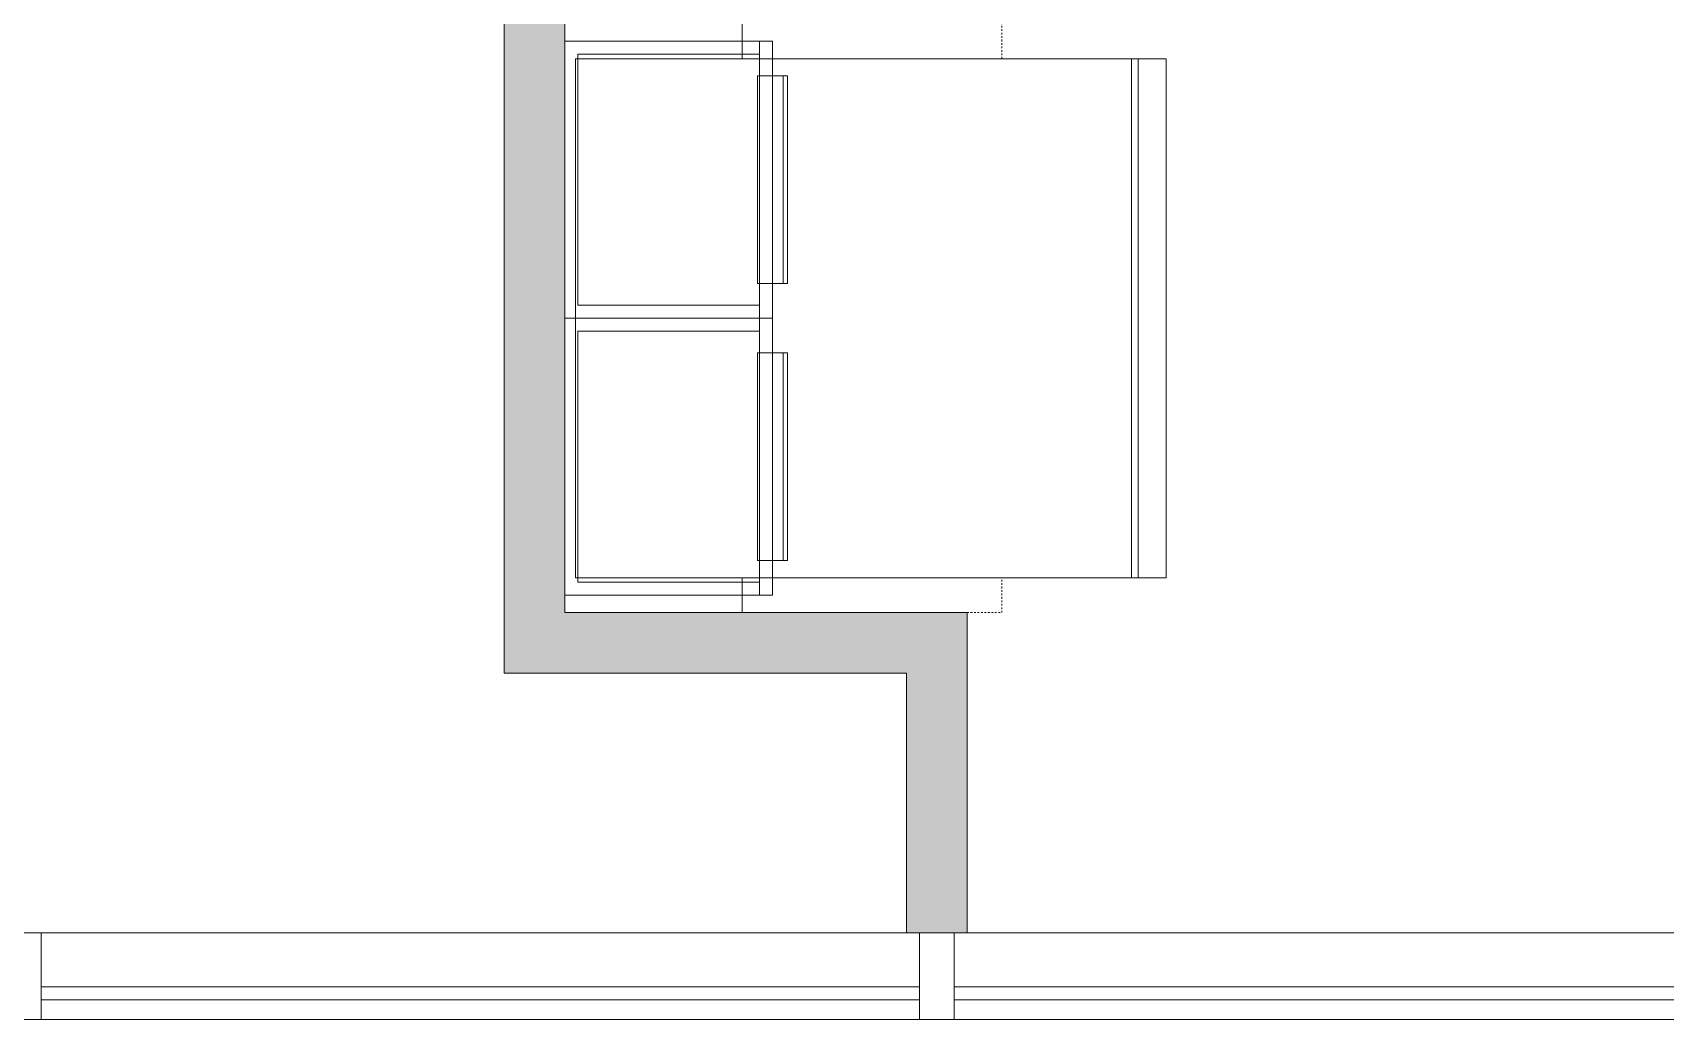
# Model space of a CAD drawing. Header units: inches. Extents: x 41 to 2552, y -541 to 533.
# Drawn here: x 2321.3 to 2415.7, y -541 to -484 of the extents above; entities that cross this region are included whole.
import ezdxf

# ---------------------------------------------------------------- set-up
doc = ezdxf.new("R2010")
doc.units = ezdxf.units.IN
doc.header["$MEASUREMENT"] = 0
for name, pattern in [('Center', [1.25, 0.25, -0.1875, 0.625, -0.1875]), ('Dash', [0.25, 0.125, -0.125]), ('Overhead', [0.15625, 0.09375, -0.0625])]:
    doc.linetypes.add(name, pattern=pattern)
for name, color, linetype, lineweight in [('A-GLAZ-EXST', 7, 'Continuous', 9), ('A-WALL-PATT', 111, 'Continuous', 13), ('Bb-cor', 7, 'Continuous', 9), ('CAD background - for revit_dwg', 8, 'Continuous', 9), ('I-WALL', 2, 'Continuous', 13), ('Mullion', 7, 'Continuous', 9), ('Q-CASE', 31, 'Continuous', 9), ('Q-CASE-HDLN', 31, 'Continuous', 9), ('Q-SPCQ', 91, 'Continuous', 9)]:
    doc.layers.add(name, color=color, linetype=linetype, lineweight=lineweight)

# ---------------------------------------------------------------- blocks, each defined once
blk = doc.blocks.new('Upper Cabinet - Standard Upper Cabinet-1757630-New Construction - Partition Plan')
at = {"layer": 'Q-CASE', "lineweight": 13}
for p, q in [((-46.262, 0), (-47.262, 0)), ((-45.512, 0), (-46.262, 0)), ((-45.262, 0), (-45.512, 0)), ((-15.006, 0), (-15.262, 0)), ((-14.256, 0), (-15.006, 0)), ((128.769, 0), (-14.256, 0))]:
    blk.add_line(p, q, dxfattribs=at)
at = {"layer": 'Q-CASE', "linetype": 'Overhead'}
for p, q in [((-47.262, 0), (-47.262, -15)), ((-47.262, -15), (-45.262, -15)), ((-15.262, -15), (128.769, -15))]:
    blk.add_line(p, q, dxfattribs=at)
blk = doc.blocks.new('SPEC-APPL-REFRIGERATOR-BOTTOM FREEZER1 - 36_ x 32_ _25 cu_ft__-1752804-New Construction - Partition Plan')
at = {"layer": 'Q-SPCQ'}
for p, q in [((16.875, -2.125), (-13.125, -2.125)), ((-13.125, -2.125), (-13.125, -2.25)), ((-13.125, -2.25), (-13.125, -12.75)), ((16.875, -2.25), (16.875, -2.125)), ((16.875, -12.75), (16.875, -2.25)), ((-13.125, -12.75), (-13.125, -13.5)), ((16.875, -13.5), (16.875, -12.75)), ((-13.125, -13.5), (-13.125, -34.625)), ((16.875, -34.625), (16.875, -13.5)), ((16.875, -34.25), (-13.125, -34.25)), ((-13.125, -34.25), (-13.125, -36.25)), ((-13.125, -34.625), (16.875, -34.625)), ((16.875, -36.25), (16.875, -34.25)), ((-13.125, -36.25), (16.875, -36.25))]:
    blk.add_line(p, q, dxfattribs=at)
blk = doc.blocks.new('MLWK_Upper Cabinet-Single Door1 - 36_H x 14_D 3-1780595-New Construction - Partition Plan')
at = {"layer": 'Q-CASE', "lineweight": 13}
for p, q in [((6, 15.375), (-6, 15.375)), ((-6, 15.375), (-6, 15.338)), ((-6, 15.125), (-6, 15.375)), ((-6, 15.338), (-6, 15.313)), ((-6, 15.313), (-6, 15.282)), ((-6, 15.282), (-6, 15.25)), ((-6, 15.125), (6, 15.125)), ((-6, 15.125), (-6, 14.5)), ((-6, 14.5), (-6, 15.125)), ((6, 15.125), (-6, 15.125)), ((6, 15.25), (6, 15.375)), ((6, 15.375), (6, 15.125)), ((6, 15.125), (6, 14.5)), ((6, 14.5), (6, 15.125)), ((8.002, 14.5), (-8.002, 14.5)), ((-8.002, 14.5), (-8.002, 13.75)), ((-8.002, 13.75), (-8.002, 14.5)), ((-8.002, 14.5), (8.002, 14.5)), ((-6, 14.5), (-6, 13.75)), ((-6, 13.75), (-6, 14.5)), ((6, 14.5), (6, 13.75)), ((6, 13.75), (6, 14.5)), ((8.002, 13.75), (8.002, 14.5)), ((8.002, 14.5), (8.002, 13.75)), ((-8.002, 13.75), (8.002, 13.75)), ((-7.252, 13.75), (-8.002, 13.75)), ((8.002, 13.75), (-8.002, 13.75)), ((-8.002, 13.75), (-8.002, 2.5)), ((-8.002, 13.75), (-8.002, 2.5)), ((-7.252, 13.75), (-8.002, 13.75)), ((-6, 13.75), (-7.252, 13.75)), ((-7.252, 13.75), (7.252, 13.75)), ((-7.252, 3.25), (-7.252, 13.75)), ((-7.252, 3.25), (-7.252, 13.75)), ((-7.252, 13.75), (7.252, 13.75)), ((7.252, 13.75), (-7.252, 13.75)), ((-6, 13.75), (-6, 13.625)), ((-6, 13.625), (-6, 13.75)), ((6, 13.75), (-6, 13.75)), ((6, 13.75), (-6, 13.75)), ((6, 13.75), (-6, 13.75)), ((6, 13.625), (-6, 13.625)), ((6, 13.625), (-6, 13.625)), ((6, 13.75), (6, 13.625)), ((6, 13.625), (6, 13.75)), ((7.252, 13.75), (6, 13.75)), ((8.002, 13.75), (7.252, 13.75)), ((7.252, 13.75), (7.252, 3.25)), ((7.252, 13.75), (7.252, 3.25)), ((8.002, 13.75), (7.252, 13.75)), ((8.002, 2.5), (8.002, 13.75)), ((8.002, 2.5), (8.002, 13.75)), ((7.252, 3.25), (-7.252, 3.25)), ((7.252, 3.25), (-7.252, 3.25)), ((-8.002, 2.5), (8.002, 2.5)), ((-8.002, 2.5), (8.002, 2.5))]:
    blk.add_line(p, q, dxfattribs=at)
at = {"layer": 'Q-CASE', "linetype": 'Center'}
for p, q in [((-8.002, 2.5), (-8.002, 14.5)), ((-8.002, 14.5), (8.002, 14.5)), ((8.002, 14.5), (8.002, 2.5))]:
    blk.add_line(p, q, dxfattribs=at)
at = {"layer": 'Q-CASE-HDLN', "linetype": 'Dash'}
blk.add_line((8.002, 2.5), (-8.002, 2.5), dxfattribs=at)
blk = doc.blocks.new('MLWK_Upper Cabinet-Single Door1 - 36_H x 14_D 3-1780630-New Construction - Partition Plan')
at = {"layer": 'Q-CASE', "linetype": 'Center'}
for p, q in [((-8.002, -2.5), (-8.002, -14.5)), ((8.002, -14.5), (8.002, -2.5)), ((-8.002, -14.5), (8.002, -14.5))]:
    blk.add_line(p, q, dxfattribs=at)
at = {"layer": 'Q-CASE', "lineweight": 13}
for p, q in [((8.002, -2.5), (-8.002, -2.5)), ((-8.002, -2.5), (-8.002, -13.75)), ((-8.002, -2.5), (-8.002, -13.75)), ((8.002, -2.5), (-8.002, -2.5)), ((8.002, -13.75), (8.002, -2.5)), ((8.002, -13.75), (8.002, -2.5)), ((-7.252, -13.75), (-7.252, -3.25)), ((-7.252, -3.25), (7.252, -3.25)), ((-7.252, -3.25), (7.252, -3.25)), ((-7.252, -13.75), (-7.252, -3.25)), ((7.252, -3.25), (7.252, -13.75)), ((7.252, -3.25), (7.252, -13.75)), ((8.002, -13.75), (-8.002, -13.75)), ((-8.002, -13.75), (-8.002, -14.5)), ((-8.002, -14.5), (-8.002, -13.75)), ((-8.002, -13.75), (-7.252, -13.75)), ((-8.002, -13.75), (8.002, -13.75)), ((-8.002, -13.75), (-7.252, -13.75)), ((-7.252, -13.75), (-6, -13.75)), ((7.252, -13.75), (-7.252, -13.75)), ((7.252, -13.75), (-7.252, -13.75)), ((-7.252, -13.75), (7.252, -13.75)), ((-6, -13.75), (-6, -13.625)), ((-6, -13.625), (-6, -13.75)), ((-6, -13.625), (6, -13.625)), ((-6, -13.625), (6, -13.625)), ((-6, -14.5), (-6, -13.75)), ((-6, -13.75), (-6, -14.5)), ((-6, -13.75), (6, -13.75)), ((-6, -13.75), (6, -13.75)), ((-6, -13.75), (6, -13.75)), ((6, -13.75), (6, -13.625)), ((6, -13.625), (6, -13.75)), ((6, -14.5), (6, -13.75)), ((6, -13.75), (6, -14.5)), ((6, -13.75), (7.252, -13.75)), ((7.252, -13.75), (8.002, -13.75)), ((7.252, -13.75), (8.002, -13.75)), ((8.002, -14.5), (8.002, -13.75)), ((8.002, -13.75), (8.002, -14.5)), ((-8.002, -14.5), (8.002, -14.5)), ((8.002, -14.5), (-8.002, -14.5)), ((-6, -15.125), (-6, -14.5)), ((-6, -14.5), (-6, -15.125)), ((6, -15.125), (6, -14.5)), ((6, -14.5), (6, -15.125)), ((6, -15.125), (-6, -15.125)), ((-6, -15.375), (-6, -15.125)), ((-6, -15.125), (6, -15.125)), ((-6, -15.25), (-6, -15.375)), ((-6, -15.375), (6, -15.375)), ((6, -15.125), (6, -15.375)), ((6, -15.313), (6, -15.25)), ((6, -15.358), (6, -15.313)), ((6, -15.375), (6, -15.358))]:
    blk.add_line(p, q, dxfattribs=at)
at = {"layer": 'Q-CASE-HDLN', "linetype": 'Dash'}
blk.add_line((8.002, -2.5), (-8.002, -2.5), dxfattribs=at)
blk = doc.blocks.new('CAD background - for revit_dwg-1564186-New Construction - Partition Plan')
at = {"layer": 'A-GLAZ-EXST'}
for p, q in [((2007.75, 1.875), (2058.5, 1.875)), ((2007.75, 1.125), (2058.5, 1.125)), ((2060.5, 1.875), (2111.25, 1.875)), ((2060.5, 1.125), (2111.25, 1.125))]:
    blk.add_line(p, q, dxfattribs=at)
at = {"layer": 'Bb-cor'}
blk.add_line((2057.75, 5), (1821.25, 5), dxfattribs=at)
at = {"layer": 'Bb-cor', "flags": 128}
for points in [[(0, 1074.232), (0, 0), (2199, 0), (2199, 1074.232)], [(2166, 5), (2166, 14), (2128, 14), (2128, 5), (2166, 5), (2061.25, 5)]]:
    blk.add_lwpolyline(points, dxfattribs=at)
at = {"layer": 'Mullion'}
for p, q in [((2007.75, 0), (2007.75, 5)), ((2058.5, 5), (2058.5, 0)), ((2060.5, 5), (2060.5, 0))]:
    blk.add_line(p, q, dxfattribs=at)

msp = doc.modelspace()

# ---------------------------------------------------------------- hatches: boundary and pattern name
at = {"layer": 'A-WALL-PATT'}
h = msp.add_hatch(color=8, dxfattribs=at)
h.paths.add_polyline_path([(2348.74, -521.013), (2352.064, -521.013), (2352.064, -387.482), (2348.564, -387.482), (2348.564, -521.013)], flags=0)
h.paths.add_polyline_path([(2348.564, -369.482), (2352.064, -369.482), (2352.064, -367.482), (2348.564, -367.482)], flags=0)
h.paths.add_polyline_path([(2352.064, -331.482), (2352.064, -323.482), (2348.564, -323.482), (2348.564, -331.482)], flags=0)
h.paths.add_polyline_path([(2348.564, -287.482), (2352.064, -287.482), (2352.064, -277.765), (2348.564, -277.765)], flags=0)
h.paths.add_polyline_path([(2348.564, -205.513), (2352.064, -205.513), (2352.064, -203.513), (2348.564, -203.513)], flags=0)
h.paths.add_polyline_path([(2352.064, -167.482), (2352.064, -155.513), (2348.564, -155.513), (2348.564, -167.482)], flags=0)
h.paths.add_polyline_path([(2350.564, -118.263), (2352.064, -118.263), (2352.064, -116.263), (2348.564, -116.263), (2348.564, -118.263)], flags=0)
h.paths.add_polyline_path([(2352.064, -72.981), (2352.064, -43.263), (2348.564, -43.263), (2348.564, -72.981), (2351.064, -72.981)], flags=0)
for points in [[(2352.689, -521.013), (2375.314, -521.013), (2375.314, -517.513), (2352.064, -517.513), (2352.064, -521.013)], [(2375.314, -536.013), (2375.314, -521.013), (2371.814, -521.013), (2371.814, -536.013)]]:
    msp.add_hatch(color=8, dxfattribs=at).paths.add_polyline_path(points, flags=0)

# ---------------------------------------------------------------- linework, layer by layer
at = {"layer": 'I-WALL', "color": 250, "lineweight": 20}
for p, q in [((2348.564, -360.013), (2348.564, -521.013)), ((2352.064, -517.513), (2352.064, -483.513)), ((2375.314, -517.513), (2352.064, -517.513)), ((2375.314, -536.013), (2375.314, -517.513)), ((2348.564, -521.013), (2371.814, -521.013)), ((2371.814, -521.013), (2371.814, -536.013)), ((2371.814, -536.013), (2375.314, -536.013))]:
    msp.add_line(p, q, dxfattribs=at)

# ---------------------------------------------------------------- block references
at = {"layer": 'CAD background - for revit_dwg', "color": 7}
msp.add_blockref('CAD background - for revit_dwg-1564186-New Construction - Partition Plan', (314.064, -541.013), dxfattribs=at)
at = {"layer": 'Q-CASE', "lineweight": 13}
for name, p, rotation in [('Upper Cabinet - Standard Upper Cabinet-1757630-New Construction - Partition Plan', (2362.314, -470.251), 89.99999999999953), ('MLWK_Upper Cabinet-Single Door1 - 36_H x 14_D 3-1780630-New Construction - Partition Plan', (2349.564, -492.508), 90.0000000000001), ('MLWK_Upper Cabinet-Single Door1 - 36_H x 14_D 3-1780595-New Construction - Partition Plan', (2349.564, -508.511), 269.9999999999999)]:
    msp.add_blockref(name, p, dxfattribs=dict(at, rotation=rotation))
at = {"layer": 'Q-SPCQ', "rotation": 90.00000000000007}
msp.add_blockref('SPEC-APPL-REFRIGERATOR-BOTTOM FREEZER1 - 36_ x 32_ _25 cu_ft__-1752804-New Construction - Partition Plan', (2350.564, -502.388), dxfattribs=at)

doc.saveas('drawing.dxf')
